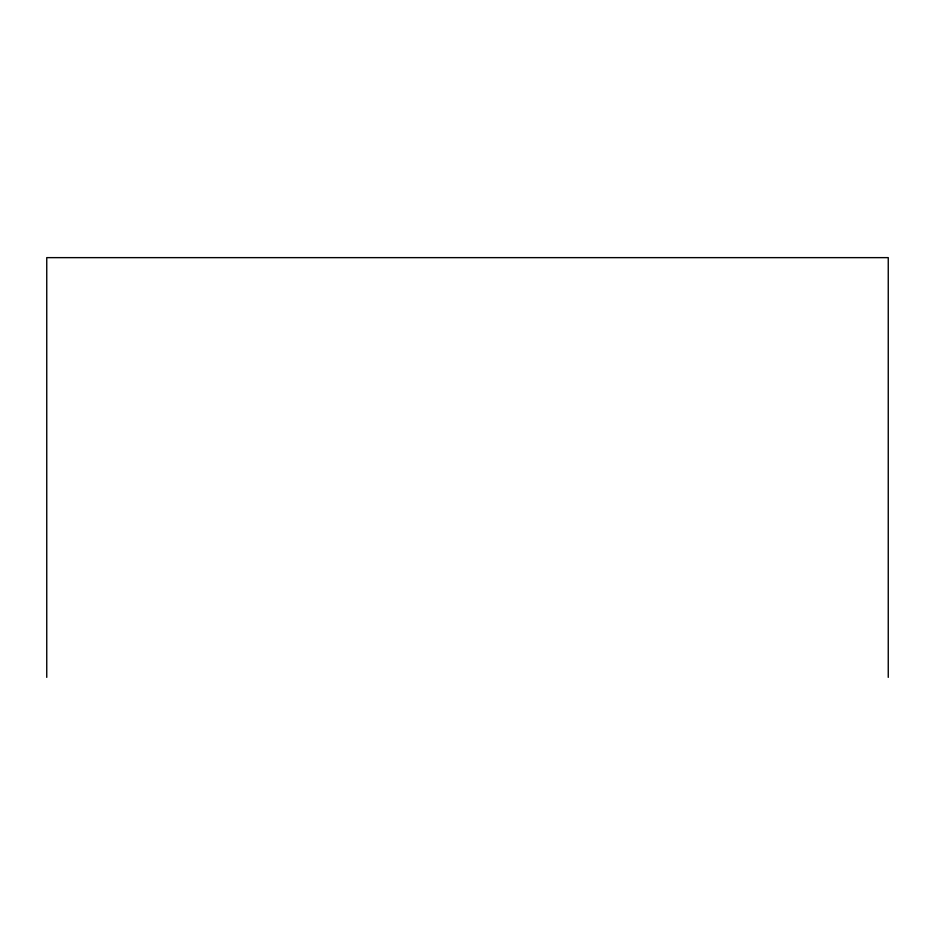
<?xml version="1.0" encoding="UTF-8"?>
<svg xmlns="http://www.w3.org/2000/svg" width="935" height="935" viewBox="0 0 935 935"><rect width="100%" height="100%" fill="white"/><g stroke="black" fill="none" stroke-linecap="round" stroke-linejoin="round"><path stroke-width="1.4" d="M888.25 677.361L888.25 257.639L46.75 257.639L46.75 677.361"/></g></svg>
